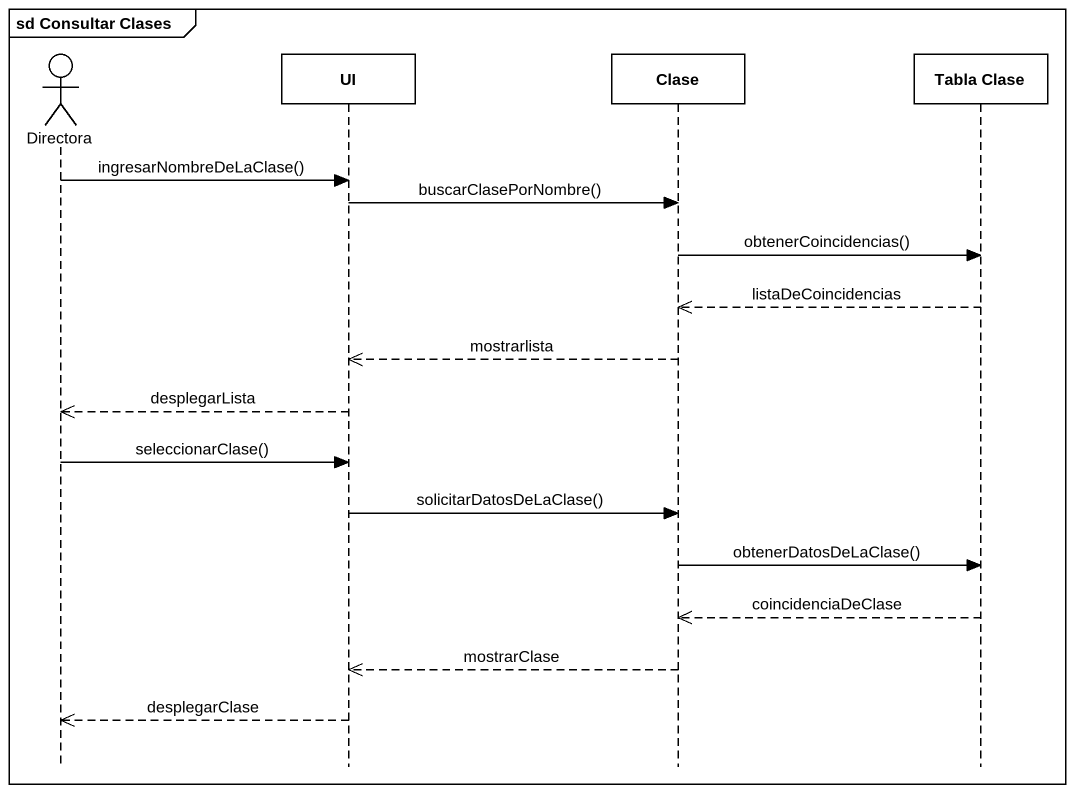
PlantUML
@startuml
mainframe sd Consultar Clases
hide footbox
actor Directora
participant UI
participant Clase
participant "Tabla Clase" as Tabla_Clase

Directora -> UI : ingresarNombreDeLaClase()
UI -> Clase : buscarClasePorNombre()
Clase -> Tabla_Clase : obtenerCoincidencias()
Tabla_Clase -->> Clase : listaDeCoincidencias
Clase -->> UI : mostrarlista
UI -->> Directora : desplegarLista
Directora -> UI : seleccionarClase()
UI -> Clase : solicitarDatosDeLaClase()
Clase -> Tabla_Clase : obtenerDatosDeLaClase()
Tabla_Clase -->> Clase : coincidenciaDeClase
Clase -->> UI : mostrarClase
UI -->> Directora : desplegarClase
@enduml
